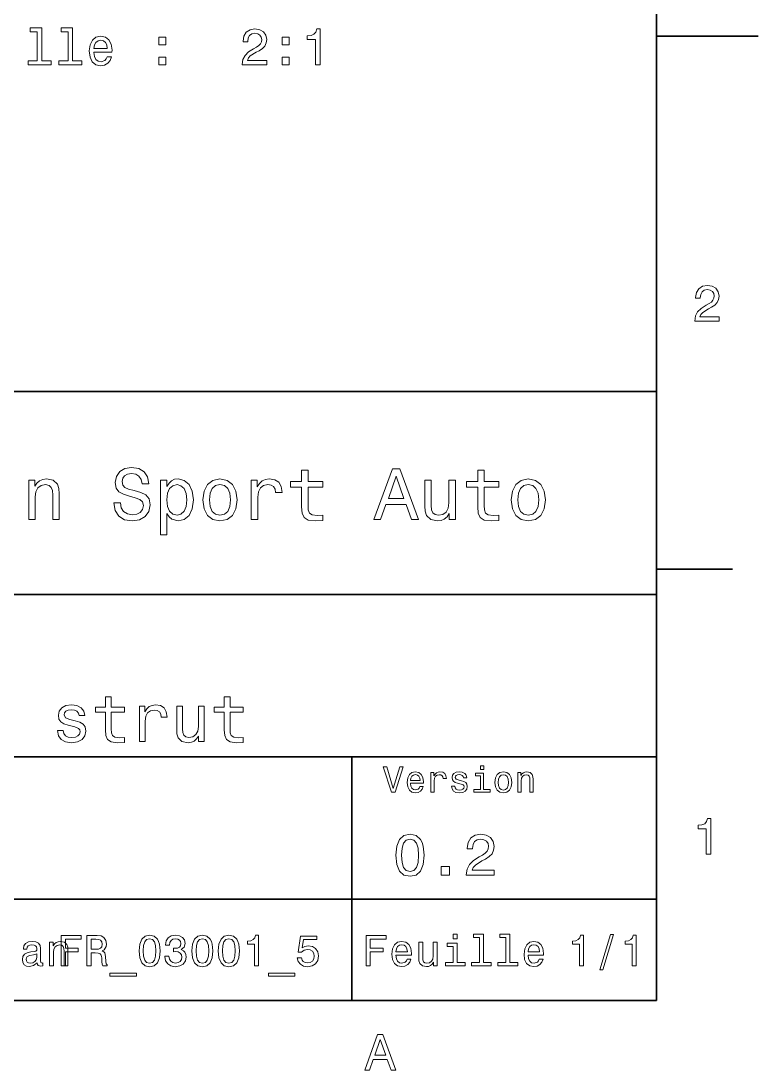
# Model space of a CAD drawing. Extents: x 0 to 297, y 0 to 210.
# Drawn here: x 224.4 to 297, y 3.2 to 106.5 of the extents above; entities that cross this region are included whole.
import ezdxf

# ---------------------------------------------------------------- set-up
doc = ezdxf.new("R2010")
doc.units = 0

msp = doc.modelspace()

# ---------------------------------------------------------------- linework, layer by layer
at = {"color": 7, "lineweight": 35}
for p, q in [((287, 10), (287, 200)), ((97, 70), (287, 70)), ((287, 70), (287, 10)), ((162, 50), (287, 50)), ((162, 34), (287, 34)), ((257, 10), (257, 34)), ((162, 20), (287, 20)), ((10, 10), (287, 10)), ((97, 10), (287, 10))]:
    msp.add_line(p, q, dxfattribs=at)
at = {"color": 7, "lineweight": 35, "ltscale": 0.25}
msp.add_line((287, 105), (297, 105), dxfattribs=at)
at = {"color": 7, "lineweight": 35, "ltscale": 0.1875}
msp.add_line((287, 52.5), (294.5, 52.5), dxfattribs=at)
at = {"color": 7, "lineweight": 13}
for points in [[(226.028992, 105.420578), (226.028992, 102.545937), (225.116165, 102.545937), (225.116165, 102.172737), (227.380585, 102.172737), (227.380585, 102.545937), (226.472794, 102.545937), (226.472794, 105.793777), (225.333023, 105.793777), (225.333023, 105.420578)], [(229.065018, 105.420578), (229.065018, 102.545937), (228.152191, 102.545937), (228.152191, 102.172737), (230.416595, 102.172737), (230.416595, 102.545937), (229.50882, 102.545937), (229.50882, 105.793777), (228.369049, 105.793777), (228.369049, 105.420578)], [(246.21199, 102.172737), (248.617615, 102.172737), (248.617615, 102.606453), (246.716309, 102.606453), (246.82222, 102.843483), (247.003784, 103.040169), (247.563568, 103.398239), (247.86113, 103.549538), (248.19397, 103.766396), (248.431015, 104.018555), (248.567169, 104.316109), (248.617615, 104.654007), (248.531876, 105.077637), (248.294846, 105.410492), (247.931732, 105.622307), (247.462708, 105.697952), (246.978561, 105.612221), (246.610413, 105.375183), (246.373383, 104.996948), (246.292679, 104.497665), (246.292679, 104.427063), (246.751617, 104.427063), (246.751617, 104.467407), (246.796997, 104.810349), (246.933167, 105.062508), (247.150024, 105.223892), (247.4375, 105.279366), (247.730011, 105.228935), (247.946869, 105.102852), (248.088074, 104.906166), (248.138504, 104.65905), (248.103195, 104.427063), (248.007385, 104.230377), (247.845993, 104.058907), (247.624084, 103.907608), (247.326538, 103.746223), (246.832306, 103.43354), (246.484329, 103.100693), (246.277557, 102.697235), (246.21199, 102.187866)], [(253.423798, 102.172737), (253.882736, 102.172737), (253.882736, 105.697952), (253.539795, 105.697952), (253.44902, 105.39032), (253.267456, 105.183548), (252.990082, 105.062508), (252.606796, 105.022163), (252.606796, 104.664093), (253.423798, 104.664093)], [(231.606812, 103.398239), (233.382019, 103.398239), (233.38707, 103.605011), (233.306366, 104.184982), (233.084473, 104.618706), (232.731445, 104.880951), (232.262421, 104.976768), (231.803497, 104.875908), (231.45047, 104.593483), (231.223526, 104.134552), (231.142822, 103.529366), (231.218475, 102.90905), (231.445419, 102.455154), (231.793411, 102.172737), (232.247299, 102.07692), (232.640671, 102.142479), (232.96344, 102.31395), (233.20047, 102.586281), (233.336639, 102.949394), (232.897873, 102.949394), (232.807098, 102.747665), (232.675964, 102.596367), (232.302765, 102.475334), (232.015305, 102.530807), (231.798447, 102.707321), (231.657242, 102.994781), (231.606812, 103.38311)], [(231.606812, 103.771439), (231.662277, 104.119423), (231.798447, 104.376625), (232.005219, 104.532967), (232.277557, 104.58844), (232.544846, 104.532967), (232.751617, 104.376625), (232.877701, 104.119423), (232.923096, 103.771439)], [(237.986481, 104.129509), (238.682449, 104.129509), (238.682449, 104.880951), (237.986481, 104.880951)], [(250.130585, 104.129509), (250.826538, 104.129509), (250.826538, 104.880951), (250.130585, 104.880951)], [(237.986481, 102.172737), (238.682449, 102.172737), (238.682449, 102.924179), (237.986481, 102.924179)], [(250.130585, 102.172737), (250.826538, 102.172737), (250.826538, 102.924179), (250.130585, 102.924179)], [(290.76947, 76.916786), (293.175079, 76.916786), (293.175079, 77.350502), (291.273773, 77.350502), (291.3797, 77.587532), (291.561249, 77.784218), (292.121033, 78.142288), (292.418579, 78.293587), (292.751434, 78.510445), (292.988464, 78.762604), (293.124634, 79.060158), (293.175079, 79.398056), (293.089355, 79.821686), (292.852325, 80.154541), (292.489197, 80.366356), (292.020172, 80.442001), (291.536041, 80.35627), (291.167877, 80.119232), (290.930847, 79.740997), (290.850159, 79.241714), (290.850159, 79.171112), (291.309082, 79.171112), (291.309082, 79.211456), (291.354462, 79.554398), (291.490631, 79.806557), (291.707489, 79.967941), (291.994965, 80.023415), (292.287476, 79.972984), (292.504333, 79.846901), (292.645538, 79.650215), (292.695984, 79.403099), (292.660675, 79.171112), (292.56485, 78.974426), (292.403473, 78.802956), (292.181549, 78.651657), (291.884003, 78.490273), (291.389771, 78.177589), (291.041779, 77.844742), (290.835022, 77.441284), (290.76947, 76.931915)], [(234.20462, 59.030979), (233.548996, 59.030979), (233.693085, 58.267288), (234.053314, 57.70533), (234.608078, 57.366714), (235.357361, 57.244236), (236.099426, 57.359509), (236.654175, 57.67651), (237.007202, 58.17363), (237.136902, 58.82925), (237.028824, 59.420029), (236.726227, 59.801872), (236.236313, 60.054031), (235.580704, 60.241352), (235.018738, 60.378242), (234.651306, 60.536743), (234.442368, 60.767288), (234.377533, 61.127522), (234.442368, 61.451729), (234.629684, 61.696686), (234.917877, 61.862389), (235.314133, 61.920029), (235.71759, 61.84798), (236.034592, 61.653458), (236.24353, 61.32925), (236.344391, 60.889767), (237, 60.889767), (237, 60.904179), (236.884735, 61.581409), (236.546112, 62.085732), (236.01297, 62.402737), (235.292511, 62.510807), (234.644104, 62.402737), (234.139771, 62.100143), (233.815567, 61.631844), (233.700287, 61.026657), (233.793961, 60.486309), (234.067734, 60.118874), (234.5, 59.873917), (235.09079, 59.6866), (235.674362, 59.520893), (236.113831, 59.362389), (236.380402, 59.131844), (236.47406, 58.757202), (236.387619, 58.375359), (236.164276, 58.087173), (235.825653, 57.907059), (235.386169, 57.849422), (234.896255, 57.928673), (234.521622, 58.159222), (234.283875, 58.533859)], [(252.05043, 60.579971), (252.05043, 58.64193), (252.093658, 58.015129), (252.29538, 57.582851), (252.698853, 57.330688), (253.383286, 57.244236), (254.132568, 57.280258), (254.132568, 57.827808), (253.585022, 57.78458), (253.087891, 57.842216), (252.82132, 58.022331), (252.706055, 58.324928), (252.684448, 58.75), (252.684448, 60.579971), (254.132568, 60.579971), (254.132568, 61.120316), (252.684448, 61.120316), (252.684448, 62.251438), (252.05043, 62.251438), (252.05043, 61.120316), (250.955322, 61.120316), (250.955322, 60.579971)], [(259.175781, 57.381123), (259.838623, 57.381123), (260.364563, 58.850864), (262.360229, 58.850864), (262.886169, 57.381123), (263.563416, 57.381123), (261.733429, 62.388329), (260.998566, 62.388329)], [(269.399109, 60.579971), (269.399109, 58.64193), (269.442352, 58.015129), (269.644073, 57.582851), (270.047546, 57.330688), (270.731995, 57.244236), (271.481262, 57.280258), (271.481262, 57.827808), (270.933716, 57.78458), (270.436584, 57.842216), (270.170013, 58.022331), (270.054749, 58.324928), (270.033142, 58.75), (270.033142, 60.579971), (271.481262, 60.579971), (271.481262, 61.120316), (270.033142, 61.120316), (270.033142, 62.251438), (269.399109, 62.251438), (269.399109, 61.120316), (268.304016, 61.120316), (268.304016, 60.579971)], [(225.177246, 57.381123), (225.811249, 57.381123), (225.811249, 59.614552), (225.876083, 60.12608), (226.085022, 60.500717), (226.409225, 60.731266), (226.841507, 60.817722), (227.187317, 60.745674), (227.403458, 60.551151), (227.511536, 60.226944), (227.547546, 59.794666), (227.547546, 57.381123), (228.181564, 57.381123), (228.181564, 59.924351), (228.15274, 60.435879), (228.023056, 60.86095), (227.597992, 61.25), (226.935165, 61.386887), (226.567719, 61.336452), (226.257935, 61.199566), (225.991364, 60.969017), (225.782425, 60.659222), (225.782425, 61.25), (225.177246, 61.25)], [(238.786743, 60.652016), (238.786743, 61.25), (238.15274, 61.25), (238.15274, 55.882565), (238.786743, 55.882565), (238.786743, 57.971901), (239.010101, 57.633286), (239.262253, 57.409943), (239.896271, 57.244236), (240.50145, 57.381123), (240.976959, 57.791786), (241.286743, 58.440201), (241.402023, 59.319164), (241.286743, 60.190922), (240.976959, 60.839336), (240.50145, 61.242794), (239.896271, 61.386887), (239.550446, 61.343658), (239.255051, 61.206772), (239.002899, 60.976223)], [(242.338623, 59.311958), (242.453888, 58.432995), (242.785309, 57.78458), (243.311249, 57.381123), (244.017303, 57.244236), (244.716141, 57.381123), (245.242081, 57.777374), (245.573486, 58.425793), (245.695969, 59.311958), (245.573486, 60.190922), (245.242081, 60.846542), (244.716141, 61.242794), (244.017303, 61.386887), (243.311249, 61.242794), (242.785309, 60.839336), (242.453888, 60.190922)], [(247.100861, 57.381123), (247.734863, 57.381123), (247.734863, 59.592937), (247.799713, 60.12608), (247.994232, 60.507923), (248.311249, 60.738472), (248.736313, 60.817722), (249.053314, 60.767288), (249.291077, 60.623199), (249.435165, 60.378242), (249.485596, 60.046829), (250.126801, 60.046829), (250.040344, 60.630402), (249.802597, 61.048271), (249.406342, 61.30043), (248.865997, 61.386887), (248.498566, 61.32925), (248.181549, 61.185158), (247.900574, 60.940201), (247.677246, 60.608788), (247.677246, 61.25), (247.100861, 61.25)], [(260.595093, 59.463257), (261.365997, 61.667866), (262.136902, 59.463257)], [(267.194519, 61.25), (266.560516, 61.25), (266.560516, 59.016571), (266.488464, 58.497837), (266.279541, 58.123196), (265.955322, 57.892651), (265.530243, 57.820602), (265.19165, 57.878242), (264.975494, 58.051151), (264.853027, 58.346542), (264.824219, 58.764408), (264.824219, 61.25), (264.190186, 61.25), (264.190186, 58.706772), (264.211792, 58.195244), (264.348694, 57.770172), (264.766571, 57.381123), (265.436584, 57.244236), (265.796814, 57.294666), (266.106628, 57.424351), (266.373199, 57.647694), (266.589325, 57.971901), (266.589325, 57.381123), (267.194519, 57.381123)], [(272.698853, 59.311958), (272.814117, 58.432995), (273.145508, 57.78458), (273.671448, 57.381123), (274.377502, 57.244236), (275.076355, 57.381123), (275.602295, 57.777374), (275.933716, 58.425793), (276.056183, 59.311958), (275.933716, 60.190922), (275.602295, 60.846542), (275.076355, 61.242794), (274.377502, 61.386887), (273.671448, 61.242794), (273.145508, 60.839336), (272.814117, 60.190922)], [(239.788193, 57.8134), (239.363129, 57.907059), (239.053314, 58.195244), (238.858795, 58.663544), (238.793945, 59.319164), (238.858795, 59.967579), (239.053314, 60.435879), (239.363129, 60.716858), (239.788193, 60.817722), (240.177246, 60.716858), (240.48703, 60.428673), (240.681564, 59.960373), (240.753601, 59.319164), (240.681564, 58.67075), (240.48703, 58.195244), (240.177246, 57.907059)], [(242.98703, 59.319164), (243.05188, 59.967579), (243.253601, 60.435879), (243.57782, 60.72406), (244.017303, 60.824928), (244.449585, 60.72406), (244.773773, 60.443081), (244.97551, 59.967579), (245.047546, 59.319164), (244.97551, 58.663544), (244.773773, 58.188038), (244.449585, 57.899853), (244.017303, 57.806194), (243.57782, 57.899853), (243.253601, 58.188038), (243.05188, 58.663544)], [(273.34726, 59.319164), (273.412109, 59.967579), (273.613831, 60.435879), (273.938019, 60.72406), (274.377502, 60.824928), (274.809784, 60.72406), (275.134003, 60.443081), (275.335724, 59.967579), (275.407776, 59.319164), (275.335724, 58.663544), (275.134003, 58.188038), (274.809784, 57.899853), (274.377502, 57.806194), (273.938019, 57.899853), (273.613831, 58.188038), (273.412109, 58.663544)], [(232.729828, 38.409222), (232.729828, 36.664986), (232.768723, 36.100864), (232.950287, 35.711815), (233.3134, 35.484871), (233.929382, 35.407059), (234.603745, 35.43948), (234.603745, 35.932274), (234.110947, 35.893372), (233.663544, 35.945244), (233.42363, 36.107349), (233.319885, 36.379681), (233.30043, 36.762245), (233.30043, 38.409222), (234.603745, 38.409222), (234.603745, 38.895531), (233.30043, 38.895531), (233.30043, 39.913544), (232.729828, 39.913544), (232.729828, 38.895531), (231.744232, 38.895531), (231.744232, 38.409222)], [(244.440201, 38.409222), (244.440201, 36.664986), (244.479095, 36.100864), (244.66066, 35.711815), (245.023773, 35.484871), (245.639771, 35.407059), (246.314117, 35.43948), (246.314117, 35.932274), (245.82132, 35.893372), (245.373917, 35.945244), (245.134003, 36.107349), (245.030258, 36.379681), (245.010803, 36.762245), (245.010803, 38.409222), (246.314117, 38.409222), (246.314117, 38.895531), (245.010803, 38.895531), (245.010803, 39.913544), (244.440201, 39.913544), (244.440201, 38.895531), (243.454605, 38.895531), (243.454605, 38.409222)], [(229.766571, 37.559795), (229.215408, 37.68948), (228.806915, 37.838615), (228.670746, 38.143372), (228.709656, 38.357346), (228.845825, 38.512966), (229.066284, 38.610229), (229.384003, 38.649136), (229.688751, 38.610229), (229.928665, 38.493515), (230.08429, 38.318443), (230.149139, 38.085014), (230.706772, 38.085014), (230.706772, 38.09798), (230.609512, 38.519451), (230.343658, 38.850143), (229.928665, 39.057636), (229.384003, 39.135445), (228.832855, 39.057636), (228.430832, 38.843658), (228.177948, 38.525936), (228.100143, 38.123917), (228.158493, 37.734871), (228.340057, 37.462536), (228.638321, 37.268009), (229.072769, 37.131844), (229.708206, 36.976223), (230.09726, 36.814121), (230.201004, 36.684437), (230.239914, 36.489914), (230.181549, 36.25), (230.02594, 36.068443), (229.773056, 35.951729), (229.435883, 35.912823), (229.079254, 35.951729), (228.819885, 36.087894), (228.644806, 36.308357), (228.573486, 36.61311), (228.022324, 36.61311), (228.113113, 36.094379), (228.378952, 35.7183), (228.80043, 35.491352), (229.384003, 35.407059), (229.993515, 35.491352), (230.440918, 35.7183), (230.713257, 36.081409), (230.810516, 36.554752), (230.739197, 36.963257), (230.538177, 37.242073), (230.207489, 37.42363)], [(236.082123, 35.530258), (236.65274, 35.530258), (236.65274, 37.520893), (236.71109, 38.000721), (236.886169, 38.344379), (237.171463, 38.551872), (237.554031, 38.623199), (237.839325, 38.577808), (238.053314, 38.448124), (238.182983, 38.227665), (238.228378, 37.929394), (238.805466, 37.929394), (238.727661, 38.454609), (238.513687, 38.830692), (238.157059, 39.057636), (237.670746, 39.135445), (237.340057, 39.083572), (237.054749, 38.953888), (236.801865, 38.733429), (236.600861, 38.435158), (236.600861, 39.012245), (236.082123, 39.012245)], [(242.456055, 39.012245), (241.885437, 39.012245), (241.885437, 37.002159), (241.820602, 36.535301), (241.632568, 36.198124), (241.340775, 35.990631), (240.958206, 35.925793), (240.653458, 35.977665), (240.458923, 36.133286), (240.348694, 36.399136), (240.322754, 36.775215), (240.322754, 39.012245), (239.752151, 39.012245), (239.752151, 36.723343), (239.771606, 36.262966), (239.894806, 35.880402), (240.270889, 35.530258), (240.873917, 35.407059), (241.19812, 35.45245), (241.476944, 35.569164), (241.716858, 35.770172), (241.911377, 36.061958), (241.911377, 35.530258), (242.456055, 35.530258)], [(269.992798, 33.117435), (269.657776, 33.117435), (269.657776, 32.757202), (269.992798, 32.757202)], [(261.71109, 33.03458), (261.08429, 30.905619), (260.439484, 33.03458), (260.09726, 33.03458), (260.904175, 30.530979), (261.264404, 30.530979), (262.053314, 33.03458)], [(262.784576, 31.40634), (264.052582, 31.40634), (264.056183, 31.554033), (263.998566, 31.9683), (263.840057, 32.278099), (263.587891, 32.465416), (263.252869, 32.533859), (262.925079, 32.461815), (262.672913, 32.260086), (262.510803, 31.932276), (262.453156, 31.5), (262.507202, 31.056915), (262.669312, 30.732708), (262.917877, 30.530979), (263.242065, 30.462536), (263.523041, 30.509365), (263.753601, 30.631844), (263.922913, 30.826368), (264.020172, 31.085733), (263.706787, 31.085733), (263.641937, 30.941643), (263.548279, 30.833572), (263.281708, 30.747118), (263.076355, 30.786743), (262.921478, 30.912823), (262.820618, 31.118155), (262.784576, 31.395533)], [(262.784576, 31.672911), (262.824219, 31.921469), (262.921478, 32.105186), (263.069153, 32.216858), (263.263702, 32.256485), (263.45462, 32.216858), (263.602295, 32.105186), (263.692352, 31.921469), (263.724792, 31.672911)], [(264.794678, 30.530979), (265.111664, 30.530979), (265.111664, 31.636887), (265.144104, 31.903458), (265.241364, 32.094379), (265.399841, 32.209652), (265.612396, 32.249279), (265.770905, 32.224064), (265.889771, 32.152016), (265.961823, 32.029537), (265.98703, 31.863832), (266.307648, 31.863832), (266.264404, 32.155621), (266.145538, 32.364552), (265.947418, 32.490635), (265.677246, 32.533859), (265.49353, 32.505043), (265.335022, 32.432995), (265.194519, 32.310516), (265.082855, 32.144814), (265.082855, 32.465416), (264.794678, 32.465416)], [(267.791779, 31.658501), (267.485596, 31.730547), (267.258636, 31.8134), (267.182983, 31.982708), (267.20462, 32.101585), (267.280273, 32.188038), (267.40274, 32.242073), (267.579254, 32.263687), (267.748566, 32.242073), (267.881836, 32.177231), (267.968292, 32.079971), (268.004333, 31.950287), (268.314117, 31.950287), (268.314117, 31.957493), (268.260101, 32.191643), (268.112396, 32.375359), (267.881836, 32.490635), (267.579254, 32.533859), (267.273041, 32.490635), (267.049713, 32.371758), (266.90921, 32.195244), (266.865997, 31.971901), (266.898407, 31.755764), (266.999268, 31.604465), (267.164978, 31.496397), (267.406342, 31.420748), (267.759369, 31.334293), (267.975494, 31.244236), (268.033142, 31.17219), (268.054749, 31.064121), (268.022339, 30.930836), (267.935883, 30.829971), (267.79538, 30.765129), (267.608063, 30.743515), (267.409943, 30.765129), (267.265839, 30.840778), (267.168579, 30.963255), (267.128967, 31.132565), (266.822754, 31.132565), (266.873199, 30.844379), (267.020905, 30.635447), (267.255035, 30.509365), (267.579254, 30.462536), (267.917877, 30.509365), (268.166412, 30.635447), (268.317719, 30.837175), (268.371765, 31.100143), (268.332123, 31.327089), (268.220459, 31.481987), (268.036743, 31.582851)], [(269.981995, 30.79755), (269.981995, 32.400574), (269.167877, 32.400574), (269.167877, 32.130402), (269.664978, 32.130402), (269.664978, 30.79755), (269.016571, 30.79755), (269.016571, 30.530979), (270.637604, 30.530979), (270.637604, 30.79755)], [(271.087891, 31.496397), (271.145538, 31.056915), (271.311249, 30.732708), (271.574219, 30.530979), (271.927246, 30.462536), (272.276672, 30.530979), (272.539612, 30.729107), (272.705322, 31.053314), (272.766571, 31.496397), (272.705322, 31.935879), (272.539612, 32.263687), (272.276672, 32.461815), (271.927246, 32.533859), (271.574219, 32.461815), (271.311249, 32.260086), (271.145538, 31.935879)], [(271.412109, 31.5), (271.444519, 31.824207), (271.54538, 32.058357), (271.707489, 32.20245), (271.927246, 32.25288), (272.143372, 32.20245), (272.305481, 32.061958), (272.406342, 31.824207), (272.442352, 31.5), (272.406342, 31.17219), (272.305481, 30.934437), (272.143372, 30.790344), (271.927246, 30.743515), (271.707489, 30.790344), (271.54538, 30.934437), (271.444519, 31.17219)], [(273.350159, 30.530979), (273.667145, 30.530979), (273.667145, 31.647694), (273.699554, 31.903458), (273.804047, 32.090778), (273.966125, 32.206051), (274.182281, 32.249279), (274.355194, 32.213257), (274.463257, 32.115993), (274.517303, 31.95389), (274.535309, 31.737751), (274.535309, 30.530979), (274.852295, 30.530979), (274.852295, 31.802593), (274.837891, 32.058357), (274.773041, 32.270893), (274.560516, 32.465416), (274.229095, 32.533859), (274.04538, 32.508644), (273.890503, 32.440201), (273.757202, 32.324928), (273.65274, 32.170029), (273.65274, 32.465416), (273.350159, 32.465416)], [(291.909241, 24.416786), (292.368164, 24.416786), (292.368164, 27.942001), (292.025208, 27.942001), (291.934448, 27.634365), (291.752899, 27.427593), (291.475525, 27.306557), (291.092224, 27.266211), (291.092224, 26.90814), (291.909241, 26.90814)], [(261.345825, 24.314121), (261.432281, 23.409224), (261.703156, 22.763689), (262.135437, 22.371759), (262.734863, 22.244957), (263.328522, 22.371759), (263.760803, 22.763689), (264.02594, 23.409224), (264.118164, 24.314121), (264.02594, 25.213257), (263.916412, 25.570606), (263.760803, 25.864553), (263.328522, 26.256485), (262.734863, 26.38905), (262.135437, 26.256485), (261.703156, 25.858791), (261.432281, 25.213257)], [(261.899139, 24.314121), (261.945251, 25.011528), (262.089325, 25.51297), (262.348694, 25.806917), (262.734863, 25.910664), (263.115265, 25.806917), (263.374634, 25.51297), (263.518738, 25.011528), (263.56485, 24.314121), (263.518738, 23.610952), (263.374634, 23.10951), (263.115265, 22.815563), (262.734863, 22.717581), (262.348694, 22.815563), (262.089325, 23.10951), (261.945251, 23.610952)], [(268.268005, 22.360231), (271.017303, 22.360231), (271.017303, 22.855909), (268.844391, 22.855909), (268.965424, 23.126802), (269.172913, 23.351585), (269.812683, 23.760807), (270.15274, 23.933718), (270.533142, 24.181557), (270.804047, 24.469742), (270.959656, 24.809799), (271.017303, 25.195967), (270.919312, 25.680117), (270.648407, 26.06052), (270.233429, 26.302595), (269.697418, 26.38905), (269.144104, 26.291067), (268.723328, 26.020174), (268.452454, 25.587896), (268.360229, 25.017292), (268.360229, 24.9366), (268.884735, 24.9366), (268.884735, 24.98271), (268.936584, 25.374641), (269.092224, 25.662825), (269.340057, 25.847263), (269.668579, 25.910664), (270.002869, 25.853027), (270.250732, 25.708935), (270.412109, 25.48415), (270.469727, 25.201729), (270.429382, 24.9366), (270.319885, 24.711817), (270.135437, 24.51585), (269.881836, 24.342941), (269.541779, 24.158503), (268.976959, 23.801153), (268.579254, 23.42075), (268.342926, 22.959656), (268.268005, 22.377522)], [(265.806915, 22.360231), (266.602295, 22.360231), (266.602295, 23.219021), (265.806915, 23.219021)], [(267.389038, 16.532421), (266.98703, 16.532421), (266.98703, 16.100145), (267.389038, 16.100145)], [(269.572052, 16.212536), (269.572052, 13.748559), (268.789612, 13.748559), (268.789612, 13.428675), (270.73056, 13.428675), (270.73056, 13.748559), (269.952454, 13.748559), (269.952454, 16.532421), (268.975494, 16.532421), (268.975494, 16.212536)], [(272.174347, 16.212536), (272.174347, 13.748559), (271.391937, 13.748559), (271.391937, 13.428675), (273.332855, 13.428675), (273.332855, 13.748559), (272.554749, 13.748559), (272.554749, 16.532421), (271.57782, 16.532421), (271.57782, 16.212536)], [(226.01297, 13.731268), (226.01297, 13.7183), (226.034592, 13.571326), (226.099426, 13.46758), (226.371765, 13.385448), (226.583588, 13.42003), (226.583588, 13.713977), (226.492798, 13.701009), (226.371765, 13.757205), (226.350159, 13.930116), (226.350159, 15.131845), (226.298279, 15.438761), (226.146973, 15.6549), (225.883286, 15.784582), (225.511536, 15.832133), (225.148422, 15.78026), (224.880402, 15.633286), (224.711823, 15.404179), (224.655624, 15.101585), (224.655624, 15.075649), (224.997131, 15.075649), (225.027374, 15.257205), (225.122482, 15.386889), (225.278107, 15.464698), (225.498566, 15.494957), (225.710388, 15.473343), (225.861679, 15.408502), (225.952454, 15.29611), (225.982712, 15.140491), (225.965424, 14.958934), (225.896255, 14.868156), (225.723343, 14.824928), (225.399139, 14.790346), (225.027374, 14.712537), (224.763687, 14.574208), (224.608078, 14.358069), (224.560516, 14.038185), (224.60376, 13.752882), (224.737762, 13.541066), (224.953888, 13.407061), (225.252167, 13.35951), (225.654175, 13.450289)], [(227.236313, 13.428675), (227.616714, 13.428675), (227.616714, 14.768732), (227.655624, 15.075649), (227.780975, 15.300432), (227.97551, 15.438761), (228.234879, 15.490635), (228.442368, 15.447407), (228.572052, 15.330692), (228.636887, 15.136168), (228.658508, 14.876801), (228.658508, 13.428675), (229.03891, 13.428675), (229.03891, 14.954612), (229.021622, 15.261528), (228.943817, 15.516571), (228.688766, 15.75), (228.291077, 15.832133), (228.070618, 15.801874), (227.884735, 15.719741), (227.724792, 15.581412), (227.599426, 15.395534), (227.599426, 15.75), (227.236313, 15.75)], [(228.391922, 13.428675), (228.793945, 13.428675), (228.793945, 14.807637), (230.056198, 14.807637), (230.056198, 15.166427), (228.793945, 15.166427), (228.793945, 16.065563), (230.345825, 16.065563), (230.345825, 16.428675), (228.391922, 16.428675)], [(230.916428, 13.428675), (231.318436, 13.428675), (231.318436, 14.695246), (231.729111, 14.695246), (232.031693, 14.682277), (232.221893, 14.621758), (232.325653, 14.479107), (232.368881, 14.224064), (232.390488, 13.835014), (232.416428, 13.579971), (232.468292, 13.428675), (232.922195, 13.428675), (232.922195, 13.510807), (232.822769, 13.631845), (232.788177, 13.856628), (232.757919, 14.340778), (232.684433, 14.699568), (232.585007, 14.81196), (232.429398, 14.894093), (232.60231, 15.002162), (232.723343, 15.153459), (232.801147, 15.34366), (232.827087, 15.572767), (232.766571, 15.93588), (232.593658, 16.208214), (232.30835, 16.372478), (231.919312, 16.428675), (230.916428, 16.428675)], [(231.806915, 16.061239), (232.070602, 16.035303), (232.256485, 15.953171), (232.373199, 15.801874), (232.412109, 15.564121), (232.368881, 15.313401), (232.252167, 15.162104), (232.053314, 15.084294), (231.780975, 15.06268), (231.318436, 15.06268), (231.318436, 16.061239)], [(236.043228, 14.894093), (236.108063, 14.215418), (236.311234, 13.731268), (236.635452, 13.43732), (237.085022, 13.342219), (237.530258, 13.43732), (237.854462, 13.731268), (238.053314, 14.215418), (238.122482, 14.894093), (238.053314, 15.568444), (237.971176, 15.836456), (237.854462, 16.056917), (237.530258, 16.350864), (237.085022, 16.450289), (236.635452, 16.350864), (236.311234, 16.052593), (236.108063, 15.568444)], [(236.458206, 14.894093), (236.492798, 15.417148), (236.600861, 15.793228), (236.795395, 16.013689), (237.085022, 16.091499), (237.370316, 16.013689), (237.564835, 15.793228), (237.672913, 15.417148), (237.707489, 14.894093), (237.672913, 14.366715), (237.564835, 13.990634), (237.370316, 13.770173), (237.085022, 13.696686), (236.795395, 13.770173), (236.600861, 13.990634), (236.492798, 14.366715)], [(238.597977, 14.371037), (238.597977, 14.340778), (238.667145, 13.925793), (238.870316, 13.614553), (239.190201, 13.415707), (239.613831, 13.342219), (240.0634, 13.415707), (240.400574, 13.605908), (240.616714, 13.908502), (240.694519, 14.297551), (240.659943, 14.552594), (240.564835, 14.760087), (240.409225, 14.92003), (240.201721, 15.036744), (240.482712, 15.270173), (240.582138, 15.641932), (240.517288, 15.979107), (240.331406, 16.23415), (240.028824, 16.394093), (239.613831, 16.450289), (239.224777, 16.381124), (238.926514, 16.190922), (238.731995, 15.888329), (238.667145, 15.486312), (238.667145, 15.456053), (239.05188, 15.456053), (239.086456, 15.73271), (239.198853, 15.931557), (239.380402, 16.052593), (239.635452, 16.095821), (239.860229, 16.061239), (240.02449, 15.970462), (240.123917, 15.823487), (240.162827, 15.62464), (240.123917, 15.412825), (240.020172, 15.270173), (239.838623, 15.183718), (239.592224, 15.157782), (239.42363, 15.162104), (239.42363, 14.820605), (239.635452, 14.829251), (239.907776, 14.790346), (240.110947, 14.6866), (240.231995, 14.518012), (240.275223, 14.297551), (240.227661, 14.04683), (240.10231, 13.860951), (239.903458, 13.744237), (239.639771, 13.705332), (239.367432, 13.748559), (239.168594, 13.878242), (239.043228, 14.085735), (238.995682, 14.371037)], [(241.247833, 14.894093), (241.312683, 14.215418), (241.515854, 13.731268), (241.840057, 13.43732), (242.289627, 13.342219), (242.734863, 13.43732), (243.059082, 13.731268), (243.257919, 14.215418), (243.327087, 14.894093), (243.257919, 15.568444), (243.175797, 15.836456), (243.059082, 16.056917), (242.734863, 16.350864), (242.289627, 16.450289), (241.840057, 16.350864), (241.515854, 16.052593), (241.312683, 15.568444)], [(241.662827, 14.894093), (241.697403, 15.417148), (241.805481, 15.793228), (242, 16.013689), (242.289627, 16.091499), (242.574921, 16.013689), (242.769455, 15.793228), (242.877518, 15.417148), (242.912109, 14.894093), (242.877518, 14.366715), (242.769455, 13.990634), (242.574921, 13.770173), (242.289627, 13.696686), (242, 13.770173), (241.805481, 13.990634), (241.697403, 14.366715)], [(243.850143, 14.894093), (243.914978, 14.215418), (244.118149, 13.731268), (244.442368, 13.43732), (244.891937, 13.342219), (245.337173, 13.43732), (245.661377, 13.731268), (245.860229, 14.215418), (245.929398, 14.894093), (245.860229, 15.568444), (245.778091, 15.836456), (245.661377, 16.056917), (245.337173, 16.350864), (244.891937, 16.450289), (244.442368, 16.350864), (244.118149, 16.052593), (243.914978, 15.568444)], [(244.265137, 14.894093), (244.299713, 15.417148), (244.407776, 15.793228), (244.60231, 16.013689), (244.891937, 16.091499), (245.177231, 16.013689), (245.371765, 15.793228), (245.479828, 15.417148), (245.514404, 14.894093), (245.479828, 14.366715), (245.371765, 13.990634), (245.177231, 13.770173), (244.891937, 13.696686), (244.60231, 13.770173), (244.407776, 13.990634), (244.299713, 14.366715)], [(247.416428, 13.428675), (247.809799, 13.428675), (247.809799, 16.450289), (247.515854, 16.450289), (247.438034, 16.1866), (247.282425, 16.009367), (247.044662, 15.905621), (246.716141, 15.871038), (246.716141, 15.564121), (247.416428, 15.564121)], [(251.626801, 14.211096), (251.721909, 13.856628), (251.933716, 13.579971), (252.244965, 13.407061), (252.642654, 13.342219), (253.079254, 13.42003), (253.420746, 13.631845), (253.636887, 13.969021), (253.719025, 14.401298), (253.645538, 14.803314), (253.438049, 15.118876), (253.113831, 15.322046), (252.694519, 15.395534), (252.370316, 15.34366), (252.119598, 15.201009), (252.240631, 16.009367), (253.554749, 16.009367), (253.554749, 16.363834), (251.951004, 16.363834), (251.713257, 14.773055), (252.059082, 14.773055), (252.309799, 14.976225), (252.629684, 15.049712), (252.906342, 15.002162), (253.118164, 14.863833), (253.252167, 14.652018), (253.299713, 14.379683), (253.252167, 14.107349), (253.113831, 13.895534), (252.902023, 13.761528), (252.629684, 13.713977), (252.400574, 13.744237), (252.223343, 13.84366), (252.093658, 13.99928), (252.028824, 14.211096)], [(258.414978, 13.428675), (258.817017, 13.428675), (258.817017, 14.807637), (260.079254, 14.807637), (260.079254, 15.166427), (258.817017, 15.166427), (258.817017, 16.065563), (260.368866, 16.065563), (260.368866, 16.428675), (258.414978, 16.428675)], [(261.341492, 14.479107), (262.863098, 14.479107), (262.867432, 14.656341), (262.798279, 15.153459), (262.608063, 15.525217), (262.305481, 15.75), (261.903473, 15.832133), (261.510101, 15.745678), (261.207489, 15.503603), (261.01297, 15.110231), (260.943817, 14.591499), (261.008636, 14.059798), (261.203156, 13.67075), (261.501434, 13.428675), (261.890503, 13.346542), (262.227661, 13.402739), (262.504333, 13.549712), (262.707489, 13.783141), (262.824219, 14.09438), (262.44812, 14.09438), (262.370331, 13.92147), (262.257935, 13.791787), (261.938049, 13.688041), (261.69165, 13.735591), (261.505768, 13.886888), (261.384735, 14.133286), (261.341492, 14.466139)], [(261.341492, 14.798992), (261.389038, 15.097262), (261.505768, 15.317724), (261.682983, 15.45173), (261.916412, 15.49928), (262.145538, 15.45173), (262.322754, 15.317724), (262.430847, 15.097262), (262.469727, 14.798992)], [(265.400574, 15.75), (265.020172, 15.75), (265.020172, 14.409943), (264.976959, 14.098703), (264.851593, 13.873919), (264.657074, 13.735591), (264.402008, 13.692364), (264.198853, 13.726946), (264.069153, 13.830692), (263.995667, 14.007925), (263.978394, 14.258646), (263.978394, 15.75), (263.597992, 15.75), (263.597992, 14.224064), (263.610962, 13.917148), (263.693085, 13.662104), (263.943817, 13.428675), (264.345825, 13.346542), (264.561951, 13.376801), (264.747833, 13.454611), (264.907776, 13.588617), (265.037476, 13.783141), (265.037476, 13.428675), (265.400574, 13.428675)], [(267.376068, 13.748559), (267.376068, 15.672191), (266.399139, 15.672191), (266.399139, 15.347983), (266.995667, 15.347983), (266.995667, 13.748559), (266.21759, 13.748559), (266.21759, 13.428675), (268.162811, 13.428675), (268.162811, 13.748559)], [(274.353027, 14.479107), (275.874634, 14.479107), (275.878967, 14.656341), (275.809814, 15.153459), (275.619598, 15.525217), (275.317017, 15.75), (274.914978, 15.832133), (274.521606, 15.745678), (274.219025, 15.503603), (274.024506, 15.110231), (273.955322, 14.591499), (274.020172, 14.059798), (274.214691, 13.67075), (274.51297, 13.428675), (274.902008, 13.346542), (275.239197, 13.402739), (275.515839, 13.549712), (275.719025, 13.783141), (275.835724, 14.09438), (275.459656, 14.09438), (275.381836, 13.92147), (275.26944, 13.791787), (274.949554, 13.688041), (274.703186, 13.735591), (274.517303, 13.886888), (274.39624, 14.133286), (274.353027, 14.466139)], [(274.353027, 14.798992), (274.400574, 15.097262), (274.517303, 15.317724), (274.694519, 15.45173), (274.927948, 15.49928), (275.157074, 15.45173), (275.33429, 15.317724), (275.442352, 15.097262), (275.481262, 14.798992)], [(279.416443, 13.428675), (279.809814, 13.428675), (279.809814, 16.450289), (279.515839, 16.450289), (279.438049, 16.1866), (279.28241, 16.009367), (279.044678, 15.905621), (278.716125, 15.871038), (278.716125, 15.564121), (279.416443, 15.564121)], [(281.42218, 13.026657), (281.720459, 13.026657), (282.766571, 16.510807), (282.463989, 16.510807)], [(284.621033, 13.428675), (285.014404, 13.428675), (285.014404, 16.450289), (284.720459, 16.450289), (284.642639, 16.1866), (284.48703, 16.009367), (284.249268, 15.905621), (283.920746, 15.871038), (283.920746, 15.564121), (284.621033, 15.564121)], [(225.969742, 14.241355), (225.917877, 14.016571), (225.779541, 13.84366), (225.572052, 13.731268), (225.317017, 13.692364), (225.15274, 13.713977), (225.036026, 13.783141), (224.96254, 13.904179), (224.940933, 14.072767), (224.958221, 14.224064), (225.027374, 14.332133), (225.304047, 14.453171), (225.654175, 14.505044), (225.969742, 14.60879)], [(233.181549, 12.711096), (233.181549, 12.408502), (235.783859, 12.408502), (235.783859, 12.711096)], [(248.795395, 12.711096), (248.795395, 12.408502), (251.39769, 12.408502), (251.39769, 12.711096)], [(258.266846, 3.166787), (258.730835, 3.166787), (259.098999, 4.195605), (260.495972, 4.195605), (260.864105, 3.166787), (261.338165, 3.166787), (260.05719, 6.67183), (259.542786, 6.67183)], [(259.260376, 4.624279), (259.799988, 6.167507), (260.33963, 4.624279)]]:
    msp.add_lwpolyline(points, close=True, dxfattribs=at)

doc.saveas('drawing.dxf')
